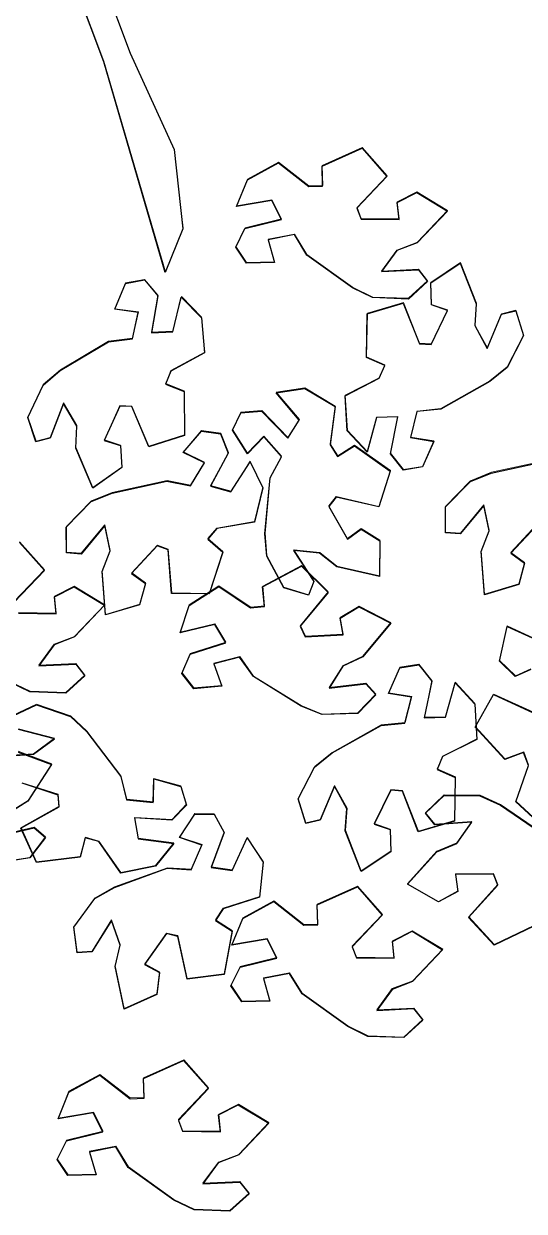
# Model space of a CAD drawing. Header units: centimetres. Extents: x -3096 to 17897, y -3131 to 15798.
# Drawn here: x 13103.7 to 13147.3, y 4233.8 to 4337.3 of the extents above; entities that cross this region are included whole.
import ezdxf

# ---------------------------------------------------------------- set-up
doc = ezdxf.new("R2010")
doc.units = ezdxf.units.CM
doc.layers.add('A-ANNO SYMB', color=3, linetype='Continuous', lineweight=13)
doc.layers.add('alberi', color=74, linetype='Continuous')

msp = doc.modelspace()

# ---------------------------------------------------------------- linework, layer by layer
at = {"layer": 'A-ANNO SYMB', "color": 42}
msp.add_lwpolyline([(13103.77, 4354.72), (13110.66, 4340.94), (13112.96, 4334.81), (13116.79, 4326.39), (13117.56, 4319.5), (13116.03, 4315.68), (13110.66, 4334.05), (13108.37, 4340.17), (13100.7, 4348.59), (13098.41, 4353.95)], dxfattribs=at)
at = {"layer": 'A-ANNO SYMB'}
for points in [[(13137.2, 4313.38), (13134.09, 4313.49), (13132.32, 4314.35), (13128.35, 4317.2), (13127.27, 4318.98), (13124.98, 4318.55), (13125.54, 4316.57), (13123.1, 4316.51), (13122.16, 4317.9), (13122.97, 4319.52), (13122.97, 4319.52), (13126.14, 4320.31), (13125.3, 4321.96), (13122.23, 4321.44), (13123.17, 4323.77), (13125.88, 4325.25), (13128.51, 4323.19), (13129.73, 4323.22), (13129.68, 4324.96), (13129.68, 4324.96), (13133.17, 4326.52), (13135.34, 4324.07), (13132.72, 4321.3), (13133.09, 4320.35), (13136.38, 4320.3), (13136.22, 4321.78), (13137.94, 4322.65), (13140.6, 4321.04), (13137.98, 4318.28), (13136.19, 4317.59), (13134.85, 4315.76), (13138.07, 4315.91), (13138.87, 4314.89)], [(13147.23, 4310.18), (13145.81, 4307.41), (13144.29, 4306.18), (13140.03, 4303.78), (13137.95, 4303.55), (13137.38, 4301.29), (13139.41, 4300.96), (13138.43, 4298.73), (13136.77, 4298.47), (13135.64, 4299.89), (13135.64, 4299.89), (13136.27, 4303.09), (13134.42, 4303.03), (13133.6, 4300.03), (13131.88, 4301.87), (13131.68, 4304.95), (13134.66, 4306.46), (13135.15, 4307.58), (13133.56, 4308.27), (13133.56, 4308.27), (13133.62, 4312.09), (13136.76, 4313.02), (13138.16, 4309.48), (13139.18, 4309.41), (13140.61, 4312.37), (13139.21, 4312.85), (13139.14, 4314.77), (13141.73, 4316.5), (13143.12, 4312.96), (13142.99, 4311.05), (13144.08, 4309.06), (13145.31, 4312.04), (13146.57, 4312.34)], [(13104.04, 4303.06), (13105.39, 4305.87), (13106.88, 4307.14), (13111.08, 4309.64), (13113.15, 4309.92), (13113.67, 4312.19), (13111.63, 4312.47), (13112.55, 4314.73), (13114.21, 4315.03), (13115.37, 4313.64), (13115.37, 4313.64), (13114.82, 4310.42), (13116.67, 4310.52), (13117.42, 4313.55), (13119.18, 4311.75), (13119.45, 4308.68), (13116.51, 4307.09), (13116.05, 4305.96), (13117.66, 4305.32), (13117.66, 4305.32), (13117.69, 4301.49), (13114.58, 4300.48), (13113.09, 4303.99), (13112.07, 4304.04), (13110.71, 4301.04), (13112.12, 4300.59), (13112.24, 4298.67), (13109.7, 4296.88), (13108.22, 4300.39), (13108.3, 4302.3), (13107.16, 4304.26), (13106, 4301.25), (13104.76, 4300.92)], [(13126.35, 4288.21), (13124.87, 4290.95), (13124.71, 4292.9), (13125.14, 4297.77), (13126.13, 4299.61), (13124.59, 4301.36), (13123.17, 4299.88), (13121.88, 4301.94), (13122.61, 4303.46), (13124.42, 4303.59), (13124.42, 4303.59), (13126.7, 4301.26), (13127.7, 4302.82), (13125.69, 4305.2), (13128.18, 4305.57), (13130.83, 4303.99), (13130.39, 4300.68), (13131.04, 4299.65), (13132.5, 4300.57), (13132.5, 4300.57), (13135.63, 4298.36), (13134.62, 4295.24), (13130.9, 4296.09), (13130.27, 4295.29), (13131.9, 4292.43), (13133.09, 4293.32), (13134.71, 4292.29), (13134.68, 4289.18), (13130.97, 4290.03), (13129.47, 4291.22), (13127.21, 4291.44), (13128.97, 4288.74), (13128.51, 4287.54)], [(13107.4, 4293.49), (13109.58, 4295.72), (13111.39, 4296.46), (13116.17, 4297.49), (13118.22, 4297.1), (13119.43, 4299.09), (13117.59, 4300), (13119.18, 4301.85), (13120.85, 4301.62), (13121.51, 4299.93), (13121.51, 4299.93), (13119.96, 4297.05), (13121.75, 4296.56), (13123.42, 4299.19), (13124.52, 4296.92), (13123.8, 4293.92), (13120.51, 4293.35), (13119.72, 4292.43), (13121.04, 4291.3), (13121.04, 4291.3), (13119.85, 4287.66), (13116.58, 4287.7), (13116.28, 4291.5), (13115.33, 4291.87), (13113.09, 4289.46), (13114.29, 4288.58), (13113.79, 4286.73), (13110.81, 4285.83), (13110.52, 4289.63), (13111.21, 4291.41), (13110.74, 4293.63), (13108.69, 4291.15), (13107.41, 4291.24)], [(13132.79, 4277.24), (13129.68, 4277.14), (13127.86, 4277.88), (13123.7, 4280.45), (13122.5, 4282.16), (13120.25, 4281.57), (13120.94, 4279.63), (13118.51, 4279.41), (13117.48, 4280.74), (13118.17, 4282.41), (13118.17, 4282.41), (13121.29, 4283.41), (13120.34, 4285), (13117.31, 4284.27), (13118.09, 4286.66), (13120.69, 4288.32), (13123.46, 4286.45), (13124.67, 4286.56), (13124.5, 4288.29), (13124.5, 4288.29), (13127.88, 4290.08), (13130.21, 4287.78), (13127.79, 4284.85), (13128.22, 4283.92), (13131.51, 4284.09), (13131.25, 4285.55), (13132.9, 4286.54), (13135.66, 4285.12), (13133.23, 4282.18), (13131.5, 4281.38), (13130.29, 4279.46), (13133.49, 4279.82), (13134.35, 4278.87)], [(13127.6, 4269.8), (13129.04, 4272.58), (13130.56, 4273.8), (13134.83, 4276.19), (13136.91, 4276.4), (13137.49, 4278.66), (13135.46, 4279), (13136.44, 4281.23), (13138.11, 4281.49), (13139.23, 4280.06), (13139.23, 4280.06), (13138.59, 4276.86), (13140.44, 4276.91), (13141.28, 4279.91), (13142.99, 4278.06), (13143.17, 4274.99), (13140.19, 4273.48), (13139.7, 4272.37), (13141.29, 4271.68), (13141.29, 4271.68), (13141.21, 4267.85), (13138.07, 4266.93), (13136.68, 4270.48), (13135.66, 4270.56), (13134.22, 4267.6), (13135.62, 4267.11), (13135.68, 4265.19), (13133.09, 4263.47), (13131.71, 4267.01), (13131.85, 4268.92), (13130.76, 4270.91), (13129.52, 4267.94), (13128.26, 4267.65)], [(13108.04, 4258.6), (13109.9, 4261.11), (13111.6, 4262.08), (13116.2, 4263.74), (13118.29, 4263.63), (13119.22, 4265.76), (13117.27, 4266.42), (13118.6, 4268.46), (13120.28, 4268.45), (13121.16, 4266.87), (13121.16, 4266.87), (13120.01, 4263.81), (13121.85, 4263.56), (13123.16, 4266.39), (13124.55, 4264.29), (13124.24, 4261.23), (13121.05, 4260.22), (13120.39, 4259.2), (13121.85, 4258.26), (13121.85, 4258.26), (13121.16, 4254.49), (13117.91, 4254.09), (13117.11, 4257.82), (13116.12, 4258.05), (13114.22, 4255.36), (13115.52, 4254.66), (13115.28, 4252.75), (13112.44, 4251.47), (13111.65, 4255.19), (13112.09, 4257.05), (13111.34, 4259.19), (13109.64, 4256.46), (13108.35, 4256.37)], [(13136.79, 4248.98), (13133.68, 4249.1), (13131.91, 4249.95), (13127.94, 4252.8), (13126.85, 4254.59), (13124.57, 4254.15), (13125.13, 4252.17), (13122.69, 4252.11), (13121.75, 4253.5), (13122.55, 4255.13), (13122.55, 4255.13), (13125.73, 4255.91), (13124.89, 4257.56), (13121.82, 4257.04), (13122.76, 4259.38), (13125.47, 4260.86), (13128.1, 4258.8), (13129.32, 4258.83), (13129.26, 4260.56), (13129.26, 4260.56), (13132.76, 4262.13), (13134.93, 4259.67), (13132.31, 4256.91), (13132.68, 4255.95), (13135.97, 4255.9), (13135.81, 4257.38), (13137.52, 4258.25), (13140.19, 4256.65), (13137.57, 4253.89), (13135.78, 4253.2), (13134.44, 4251.36), (13137.66, 4251.51), (13138.46, 4250.5)], [(13121.65, 4233.85), (13118.53, 4233.97), (13116.77, 4234.82), (13112.8, 4237.67), (13111.71, 4239.46), (13109.42, 4239.02), (13109.98, 4237.04), (13107.55, 4236.98), (13106.6, 4238.37), (13107.41, 4240), (13107.41, 4240), (13110.59, 4240.78), (13109.75, 4242.43), (13106.68, 4241.91), (13107.62, 4244.25), (13110.32, 4245.72), (13112.96, 4243.67), (13114.17, 4243.7), (13114.12, 4245.43), (13114.12, 4245.43), (13117.62, 4246.99), (13119.79, 4244.54), (13117.17, 4241.78), (13117.53, 4240.82), (13120.83, 4240.77), (13120.67, 4242.25), (13122.38, 4243.12), (13125.04, 4241.52), (13122.42, 4238.75), (13120.64, 4238.07), (13119.3, 4236.23), (13122.52, 4236.38), (13123.32, 4235.37)]]:
    msp.add_lwpolyline(points, close=True, dxfattribs=at)
for points in [[(13148.36, 4293.62), (13146.12, 4291.21), (13147.32, 4290.34), (13146.82, 4288.48), (13143.84, 4287.58), (13143.55, 4291.38), (13144.24, 4293.16), (13143.78, 4295.39), (13141.73, 4292.9), (13140.44, 4292.99), (13140.44, 4295.24), (13142.61, 4297.48), (13144.43, 4298.21), (13149.21, 4299.25)], [(13103.31, 4292.15), (13105.48, 4289.7), (13102.86, 4286.94)], [(13103.23, 4285.98), (13106.52, 4285.93), (13106.37, 4287.41), (13108.08, 4288.28), (13110.74, 4286.67), (13108.12, 4283.91), (13106.33, 4283.23), (13105, 4281.39), (13108.21, 4281.54), (13109.01, 4280.53), (13107.35, 4279.01), (13104.23, 4279.13), (13102.47, 4279.98)], [(13147.86, 4281.08), (13146.52, 4280.46), (13145.14, 4281.8), (13145.8, 4284.84), (13149.26, 4283.24)], [(13148.83, 4267.46), (13146.55, 4269.55), (13147.66, 4272.7), (13147.24, 4273.84), (13145.61, 4273.23), (13145.61, 4273.23), (13143.01, 4276.04), (13144.63, 4278.88), (13148.09, 4277.29)], [(13102.77, 4277.05), (13104.81, 4278.01), (13107.75, 4276.98), (13109.19, 4275.65), (13112.15, 4271.76), (13112.66, 4269.73), (13114.98, 4269.48), (13115.02, 4271.53), (13117.37, 4270.87), (13117.86, 4269.27), (13116.61, 4267.95), (13116.61, 4267.95), (13113.35, 4268.13), (13113.66, 4266.31), (13116.75, 4265.91), (13115.16, 4263.95), (13112.14, 4263.33), (13110.23, 4266.07), (13109.06, 4266.4), (13108.6, 4264.73), (13108.6, 4264.73), (13104.8, 4264.26), (13103.45, 4267.24), (13106.76, 4269.12), (13106.69, 4270.14), (13103.56, 4271.15)], [(13102.63, 4273.55), (13104.54, 4273.68), (13106.35, 4275.04), (13103.23, 4275.85)], [(13103.2, 4273.89), (13106.12, 4272.81), (13104.06, 4269.6), (13102.44, 4268.59)], [(13148.13, 4258.71), (13144.68, 4257.06), (13142.45, 4259.46), (13145, 4262.29), (13144.6, 4263.23), (13141.31, 4263.2), (13141.51, 4261.73), (13139.82, 4260.81), (13137.11, 4262.35), (13139.67, 4265.18), (13141.43, 4265.91), (13142.73, 4267.77), (13139.51, 4267.55), (13138.69, 4268.54), (13140.32, 4270.1), (13143.44, 4270.06), (13145.22, 4269.25), (13149.26, 4266.5)], [(13101.47, 4266.54), (13104.6, 4267.29), (13105.58, 4266.44), (13104.22, 4264.64), (13101.14, 4264.17)]]:
    msp.add_lwpolyline(points, dxfattribs=at)
at = {"layer": 'alberi', "color": 42}
msp.add_lwpolyline([(13103.76, 4354.66), (13110.66, 4340.88), (13112.96, 4334.76), (13116.79, 4326.34), (13117.55, 4319.45), (13116.02, 4315.62), (13110.66, 4333.99), (13108.36, 4340.12), (13100.7, 4348.54), (13098.4, 4353.9)], dxfattribs=at)
at = {"layer": 'alberi'}
for points in [[(13137.2, 4313.32), (13134.08, 4313.44), (13132.32, 4314.29), (13128.34, 4317.14), (13127.26, 4318.93), (13124.97, 4318.49), (13125.53, 4316.51), (13123.1, 4316.45), (13122.15, 4317.84), (13122.96, 4319.47), (13122.96, 4319.47), (13126.13, 4320.25), (13125.3, 4321.9), (13122.22, 4321.38), (13123.17, 4323.72), (13125.87, 4325.2), (13128.51, 4323.14), (13129.72, 4323.17), (13129.67, 4324.9), (13129.67, 4324.9), (13133.16, 4326.47), (13135.33, 4324.01), (13132.71, 4321.25), (13133.08, 4320.29), (13136.38, 4320.25), (13136.22, 4321.72), (13137.93, 4322.59), (13140.59, 4320.99), (13137.97, 4318.23), (13136.19, 4317.54), (13134.85, 4315.71), (13138.07, 4315.85), (13138.86, 4314.84)], [(13147.23, 4310.13), (13145.8, 4307.35), (13144.28, 4306.12), (13140.02, 4303.72), (13137.94, 4303.5), (13137.37, 4301.24), (13139.4, 4300.91), (13138.43, 4298.68), (13136.76, 4298.41), (13135.63, 4299.83), (13135.63, 4299.83), (13136.27, 4303.04), (13134.42, 4302.98), (13133.59, 4299.97), (13131.87, 4301.82), (13131.68, 4304.89), (13134.66, 4306.41), (13135.14, 4307.52), (13133.55, 4308.21), (13133.55, 4308.21), (13133.61, 4312.04), (13136.75, 4312.97), (13138.15, 4309.42), (13139.17, 4309.35), (13140.61, 4312.32), (13139.2, 4312.8), (13139.14, 4314.72), (13141.72, 4316.45), (13143.11, 4312.91), (13142.98, 4311), (13144.07, 4309.01), (13145.3, 4311.99), (13146.56, 4312.28)], [(13104.03, 4303), (13105.38, 4305.81), (13106.87, 4307.09), (13111.07, 4309.59), (13113.15, 4309.86), (13113.66, 4312.14), (13111.62, 4312.42), (13112.54, 4314.67), (13114.2, 4314.98), (13115.36, 4313.59), (13115.36, 4313.59), (13114.81, 4310.36), (13116.66, 4310.47), (13117.41, 4313.49), (13119.17, 4311.69), (13119.44, 4308.62), (13116.5, 4307.03), (13116.04, 4305.91), (13117.66, 4305.26), (13117.66, 4305.26), (13117.69, 4301.43), (13114.57, 4300.43), (13113.09, 4303.94), (13112.06, 4303.98), (13110.7, 4300.98), (13112.12, 4300.54), (13112.23, 4298.62), (13109.69, 4296.82), (13108.21, 4300.33), (13108.3, 4302.24), (13107.15, 4304.2), (13106, 4301.19), (13104.75, 4300.87)], [(13126.34, 4288.15), (13124.86, 4290.9), (13124.7, 4292.85), (13125.14, 4297.72), (13126.13, 4299.56), (13124.59, 4301.31), (13123.17, 4299.82), (13121.88, 4301.89), (13122.6, 4303.41), (13124.41, 4303.54), (13124.41, 4303.54), (13126.7, 4301.2), (13127.69, 4302.76), (13125.68, 4305.14), (13128.17, 4305.52), (13130.82, 4303.94), (13130.39, 4300.62), (13131.03, 4299.59), (13132.5, 4300.52), (13132.5, 4300.52), (13135.62, 4298.3), (13134.61, 4295.19), (13130.9, 4296.04), (13130.26, 4295.24), (13131.89, 4292.38), (13133.08, 4293.26), (13134.7, 4292.23), (13134.67, 4289.12), (13130.96, 4289.98), (13129.46, 4291.17), (13127.2, 4291.39), (13128.96, 4288.69), (13128.5, 4287.49)], [(13107.39, 4293.43), (13109.57, 4295.67), (13111.39, 4296.4), (13116.16, 4297.44), (13118.22, 4297.04), (13119.43, 4299.04), (13117.58, 4299.95), (13119.17, 4301.79), (13120.84, 4301.56), (13121.5, 4299.87), (13121.5, 4299.87), (13119.95, 4296.99), (13121.74, 4296.5), (13123.41, 4299.13), (13124.51, 4296.87), (13123.8, 4293.87), (13120.5, 4293.3), (13119.71, 4292.38), (13121.03, 4291.25), (13121.03, 4291.25), (13119.85, 4287.61), (13116.57, 4287.64), (13116.28, 4291.44), (13115.32, 4291.81), (13113.08, 4289.4), (13114.28, 4288.53), (13113.78, 4286.67), (13110.8, 4285.78), (13110.51, 4289.57), (13111.2, 4291.36), (13110.74, 4293.58), (13108.69, 4291.09), (13107.4, 4291.18)], [(13132.79, 4277.18), (13129.67, 4277.09), (13127.85, 4277.82), (13123.7, 4280.4), (13122.49, 4282.11), (13120.24, 4281.52), (13120.93, 4279.58), (13118.51, 4279.35), (13117.47, 4280.68), (13118.17, 4282.36), (13118.17, 4282.36), (13121.28, 4283.35), (13120.33, 4284.94), (13117.3, 4284.21), (13118.09, 4286.61), (13120.69, 4288.27), (13123.45, 4286.39), (13124.66, 4286.5), (13124.49, 4288.23), (13124.49, 4288.23), (13127.88, 4290.03), (13130.21, 4287.73), (13127.78, 4284.79), (13128.21, 4283.86), (13131.5, 4284.04), (13131.24, 4285.5), (13132.89, 4286.49), (13135.66, 4285.06), (13133.23, 4282.13), (13131.49, 4281.32), (13130.28, 4279.4), (13133.48, 4279.77), (13134.35, 4278.81)], [(13127.6, 4269.75), (13129.03, 4272.52), (13130.56, 4273.75), (13134.82, 4276.13), (13136.9, 4276.35), (13137.48, 4278.61), (13135.45, 4278.94), (13136.44, 4281.17), (13138.1, 4281.43), (13139.23, 4280.01), (13139.23, 4280.01), (13138.58, 4276.8), (13140.43, 4276.86), (13141.27, 4279.86), (13142.98, 4278.01), (13143.16, 4274.93), (13140.18, 4273.43), (13139.69, 4272.31), (13141.28, 4271.62), (13141.28, 4271.62), (13141.2, 4267.79), (13138.06, 4266.88), (13136.68, 4270.42), (13135.66, 4270.5), (13134.21, 4267.54), (13135.61, 4267.06), (13135.67, 4265.13), (13133.08, 4263.41), (13131.7, 4266.96), (13131.84, 4268.87), (13130.75, 4270.86), (13129.51, 4267.89), (13128.26, 4267.59)], [(13108.04, 4258.55), (13109.89, 4261.05), (13111.6, 4262.02), (13116.19, 4263.69), (13118.28, 4263.57), (13119.21, 4265.71), (13117.26, 4266.37), (13118.59, 4268.41), (13120.27, 4268.4), (13121.16, 4266.81), (13121.16, 4266.81), (13120.01, 4263.75), (13121.84, 4263.51), (13123.15, 4266.34), (13124.54, 4264.24), (13124.23, 4261.17), (13121.05, 4260.16), (13120.38, 4259.14), (13121.84, 4258.21), (13121.84, 4258.21), (13121.16, 4254.44), (13117.91, 4254.04), (13117.11, 4257.76), (13116.11, 4258), (13114.21, 4255.31), (13115.51, 4254.61), (13115.27, 4252.7), (13112.44, 4251.41), (13111.64, 4255.14), (13112.08, 4257), (13111.33, 4259.14), (13109.63, 4256.4), (13108.34, 4256.31)], [(13136.79, 4248.93), (13133.67, 4249.04), (13131.91, 4249.9), (13127.93, 4252.75), (13126.85, 4254.53), (13124.56, 4254.09), (13125.12, 4252.12), (13122.68, 4252.05), (13121.74, 4253.45), (13122.55, 4255.07), (13122.55, 4255.07), (13125.72, 4255.86), (13124.89, 4257.51), (13121.81, 4256.98), (13122.76, 4259.32), (13125.46, 4260.8), (13128.09, 4258.74), (13129.31, 4258.77), (13129.26, 4260.51), (13129.26, 4260.51), (13132.75, 4262.07), (13134.92, 4259.62), (13132.3, 4256.85), (13132.67, 4255.9), (13135.96, 4255.85), (13135.81, 4257.32), (13137.52, 4258.2), (13140.18, 4256.59), (13137.56, 4253.83), (13135.77, 4253.14), (13134.44, 4251.31), (13137.65, 4251.46), (13138.45, 4250.44)], [(13121.64, 4233.8), (13118.53, 4233.91), (13116.76, 4234.77), (13112.79, 4237.61), (13111.7, 4239.4), (13109.42, 4238.96), (13109.98, 4236.98), (13107.54, 4236.92), (13106.6, 4238.32), (13107.4, 4239.94), (13107.4, 4239.94), (13110.58, 4240.73), (13109.74, 4242.38), (13106.67, 4241.85), (13107.61, 4244.19), (13110.32, 4245.67), (13112.95, 4243.61), (13114.17, 4243.64), (13114.11, 4245.38), (13114.11, 4245.38), (13117.61, 4246.94), (13119.78, 4244.49), (13117.16, 4241.72), (13117.53, 4240.77), (13120.82, 4240.72), (13120.66, 4242.19), (13122.37, 4243.07), (13125.04, 4241.46), (13122.42, 4238.7), (13120.63, 4238.01), (13119.29, 4236.18), (13122.51, 4236.32), (13123.31, 4235.31)]]:
    msp.add_lwpolyline(points, close=True, dxfattribs=at)
for points in [[(13148.36, 4293.56), (13146.11, 4291.15), (13147.31, 4290.28), (13146.81, 4288.42), (13143.84, 4287.53), (13143.55, 4291.32), (13144.23, 4293.11), (13143.77, 4295.33), (13141.72, 4292.85), (13140.44, 4292.93), (13140.43, 4295.19), (13142.6, 4297.42), (13144.42, 4298.15), (13149.2, 4299.19)], [(13103.31, 4292.1), (13105.48, 4289.65), (13102.86, 4286.88)], [(13103.22, 4285.93), (13106.52, 4285.88), (13106.36, 4287.35), (13108.07, 4288.23), (13110.73, 4286.62), (13108.11, 4283.86), (13106.33, 4283.17), (13104.99, 4281.34), (13108.21, 4281.48), (13109.01, 4280.47), (13107.34, 4278.95), (13104.22, 4279.07), (13102.46, 4279.93)], [(13147.86, 4281.03), (13146.51, 4280.4), (13145.13, 4281.74), (13145.8, 4284.78), (13149.25, 4283.19)], [(13148.82, 4267.4), (13146.55, 4269.49), (13147.65, 4272.65), (13147.23, 4273.79), (13145.6, 4273.18), (13145.6, 4273.18), (13143, 4275.99), (13144.62, 4278.83), (13148.08, 4277.24)], [(13102.76, 4276.99), (13104.8, 4277.95), (13107.75, 4276.93), (13109.18, 4275.59), (13112.14, 4271.7), (13112.65, 4269.67), (13114.97, 4269.42), (13115.02, 4271.48), (13117.36, 4270.82), (13117.85, 4269.21), (13116.6, 4267.89), (13116.6, 4267.89), (13113.34, 4268.08), (13113.65, 4266.25), (13116.75, 4265.85), (13115.16, 4263.89), (13112.14, 4263.28), (13110.22, 4266.02), (13109.05, 4266.35), (13108.59, 4264.67), (13108.59, 4264.67), (13104.79, 4264.21), (13103.44, 4267.19), (13106.76, 4269.06), (13106.69, 4270.08), (13103.55, 4271.1)], [(13102.62, 4273.49), (13104.53, 4273.63), (13106.35, 4274.99), (13103.23, 4275.79)], [(13103.19, 4273.83), (13106.11, 4272.75), (13104.05, 4269.55), (13102.43, 4268.54)], [(13148.12, 4258.65), (13144.67, 4257), (13142.44, 4259.4), (13144.99, 4262.23), (13144.6, 4263.18), (13141.3, 4263.14), (13141.5, 4261.67), (13139.81, 4260.76), (13137.11, 4262.3), (13139.66, 4265.12), (13141.43, 4265.85), (13142.72, 4267.72), (13139.51, 4267.49), (13138.68, 4268.49), (13140.31, 4270.04), (13143.43, 4270.01), (13145.21, 4269.19), (13149.26, 4266.44)], [(13101.46, 4266.49), (13104.59, 4267.23), (13105.57, 4266.39), (13104.22, 4264.59), (13101.13, 4264.11)]]:
    msp.add_lwpolyline(points, dxfattribs=at)

doc.saveas('drawing.dxf')
